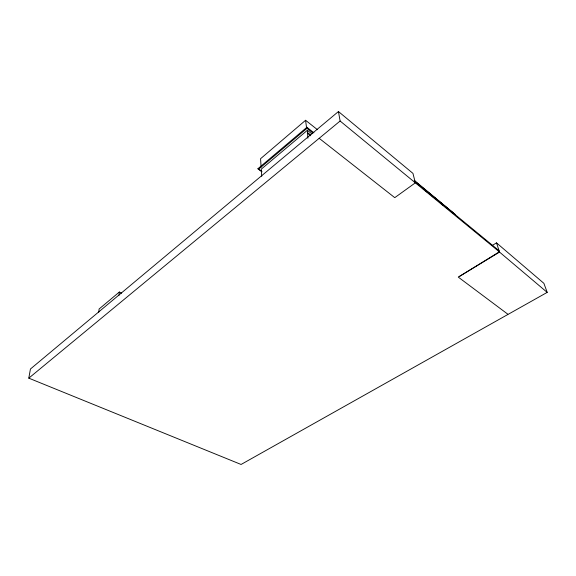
<?xml version="1.0" encoding="UTF-8"?>
<svg xmlns="http://www.w3.org/2000/svg" width="576" height="576" viewBox="0 0 576 576"><rect width="100%" height="100%" fill="white"/><g stroke="black" fill="none" stroke-linecap="round" stroke-linejoin="round"><path stroke-width="0.86" d="M119.016 295.337L119.34 292.025L121.543 293.162M98.726 312.293L99.108 309.002L119.34 292.025M491.976 245.642L496.498 242.856L543.881 283.327L547.2 292.378L241.078 464.465L28.8 378.158L30.434 369.014L338.45 111.535L412.956 173.39L415.354 182.83L394.769 197.654L319.169 138.305M317.462 129.701L305.582 120.283L260.561 158.71L261.115 167.098M262.044 171.814L257.918 168.732L306.907 127.289L313.92 132.811M258.487 169.294L306.972 128.333L306.907 127.289M311.89 133.862L307.361 130.313L261.252 169.171L261.72 176.292M307.894 138.226L307.361 130.313M28.8 378.158L340.106 121.018L338.45 111.535M415.044 181.606L498.938 250.618L499.327 251.813L458.294 277.128L507.838 314.201M459.086 276.638L499.543 252.094L547.2 292.378M257.918 168.732L261.475 171.252M307.663 132.667L310.471 134.856M307.224 133.034L310.73 135.778M306.972 128.333L312.883 132.977M414.734 180.734L455.594 214.819L414.194 180.756M416.203 183.082L417.586 184.212M422.417 188.186L423.799 189.324M425.866 191.023L427.248 192.161M432.079 196.128L433.462 197.266M441.742 204.077L443.124 205.207M340.106 121.018L499.327 251.813M496.498 242.856L499.543 252.094M305.582 120.283L306.547 127.786"/></g></svg>
